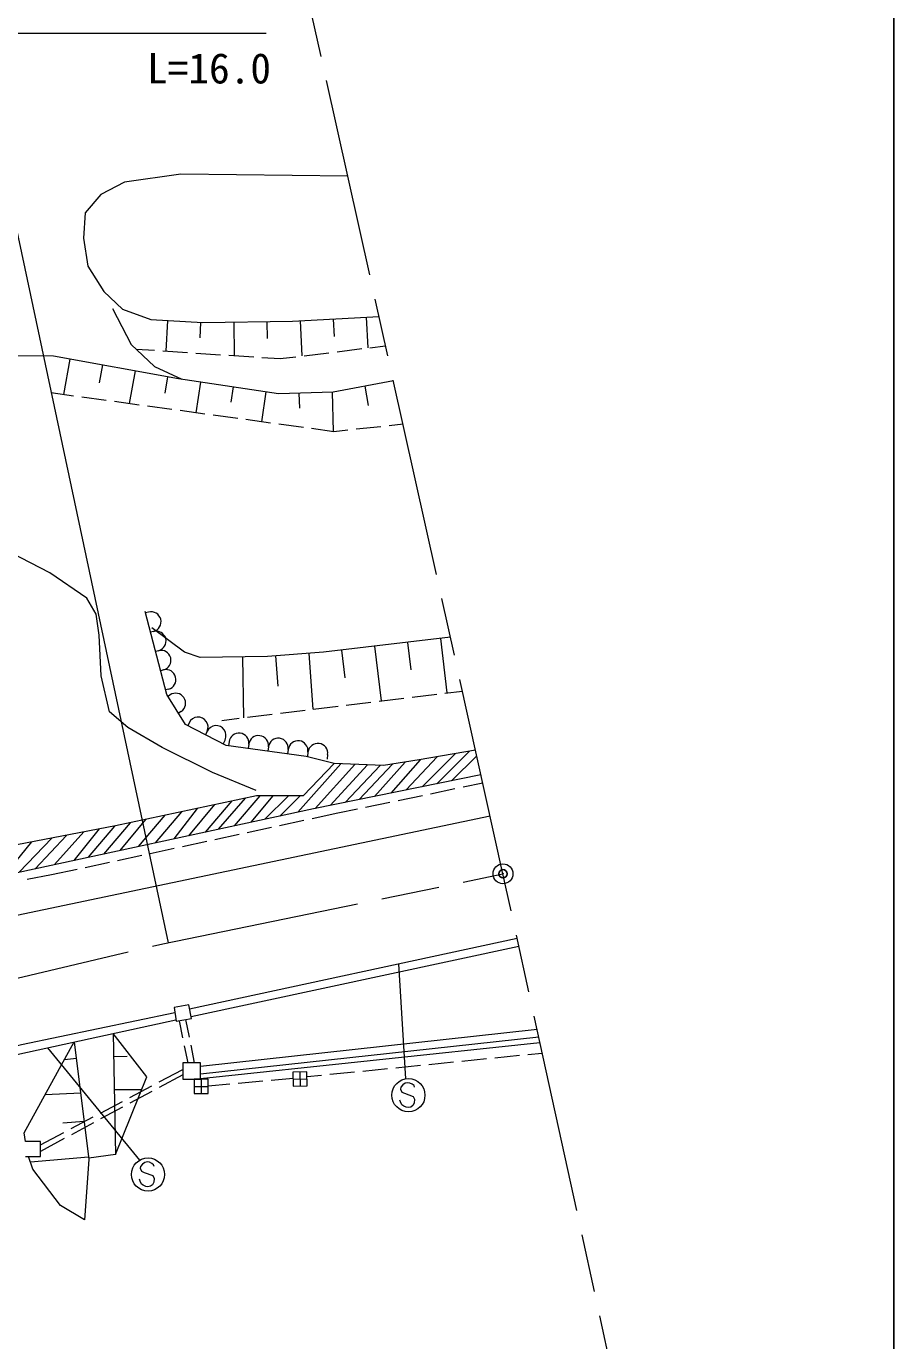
# Model space of a CAD drawing. Units: millimetres at full size, sheet at 1:1000; details may follow other scales. Extents: x 40000 to 680000, y 20000 to 380000.
# Drawn here: x 526666 to 579000, y 239048 to 318314 of the extents above; entities that cross this region are included whole.
import ezdxf
from ezdxf.enums import TextEntityAlignment as Align

# ---------------------------------------------------------------- set-up
doc = ezdxf.new("R2010")
doc.units = ezdxf.units.MM
doc.header["$LTSCALE"] = 1000
doc.header["$PDMODE"] = 32
doc.header["$PDSIZE"] = 500
doc.linetypes.add('CHAIN', pattern=[18.5, 12, -1.5, 3.5, -1.5])
for name, color, linetype, lineweight in [('M-BGD', 7, 'Continuous', 13), ('M-BMK', 2, 'CHAIN', 13), ('M-BMK-SRVR', 3, 'Continuous', 13), ('M-STR-HTXT', 7, 'Continuous', 13), ('M-STR-STRC', 7, 'Continuous', 13), ('M-TTL-BAND', 7, 'Continuous', 25)]:
    doc.layers.add(name, color=color, linetype=linetype, lineweight=lineweight)
doc.layers.add('M-OTRS', color=6, linetype='Continuous')
doc.styles.add('ＭＳ ゴシック', font='')
doc.styles.get('ＭＳ ゴシック').set_extended_font_data('MS Gothic')

msp = doc.modelspace()

# ---------------------------------------------------------------- linework, layer by layer
at = {"layer": 'M-BGD'}
for p, q in [((535186, 300573), (535076, 298731)), ((537182, 300453), (537127, 299532)), ((539182, 300472), (539211, 298457)), ((541181, 300501), (541196, 299493)), ((543181, 300549), (543299, 298433)), ((545177, 300660), (545237, 299602)), ((547174, 300772), (547278, 298918)), ((533291, 298849), (534398, 298775)), ((545414, 298691), (546903, 298873)), ((547400, 298933), (548342, 299048)), ((529291, 298249), (528902, 296099)), ((534897, 298742), (536393, 298643)), ((536892, 298610), (538389, 298511)), ((538888, 298478), (540385, 298379)), ((540884, 298346), (541991, 298273)), ((541991, 298273), (542933, 298388)), ((543429, 298449), (544918, 298630)), ((531259, 297893), (531064, 296818)), ((533227, 297537), (532869, 295557)), ((535195, 297181), (535016, 296191)), ((537169, 296859), (536892, 295006)), ((539147, 296564), (539009, 295637)), ((547082, 296607), (547302, 295441)), ((529512, 296016), (528167, 296200)), ((531494, 295745), (530008, 295948)), ((533476, 295474), (531989, 295677)), ((541125, 296268), (540856, 294464)), ((543116, 296190), (543141, 295278)), ((545115, 296245), (545180, 293872)), ((535457, 295203), (533971, 295406)), ((537439, 294932), (535952, 295135)), ((539420, 294660), (537934, 294864)), ((541402, 294389), (539916, 294593)), ((543383, 294118), (541897, 294322)), ((548056, 294168), (546564, 294009)), ((549396, 294311), (548553, 294221)), ((545224, 293867), (543879, 294051)), ((546067, 293956), (545224, 293867)), ((534045, 282984), (533867, 282937)), ((534346, 281822), (534170, 281776)), ((551651, 281398), (552041, 278111)), ((534647, 280660), (534474, 280615)), ((545693, 280691), (545892, 279014)), ((547679, 280927), (548071, 277626)), ((549665, 281162), (549861, 279512)), ((539711, 280279), (539767, 276612)), ((541709, 280340), (541849, 278511)), ((543703, 280493), (543961, 277124)), ((534948, 279499), (534777, 279454)), ((535249, 278337), (535081, 278293)), ((551925, 278097), (552975, 278226)), ((535344, 277992), (535219, 277907)), ((545970, 277370), (547459, 277552)), ((547955, 277612), (549444, 277794)), ((549940, 277855), (551429, 278037)), ((536015, 276997), (535846, 276883)), ((540014, 276642), (541503, 276824)), ((541999, 276885), (543488, 277066)), ((543984, 277127), (545473, 277309)), ((536491, 276316), (536403, 276132)), ((538468, 276453), (539518, 276581)), ((537575, 275800), (537472, 275584)), ((538658, 275285), (538540, 275037)), ((538900, 275175), (538866, 274920)), ((540090, 275018), (540055, 274759)), ((541279, 274862), (541245, 274599)), ((542469, 274705), (542434, 274438)), ((543659, 274548), (543623, 274278)), ((544848, 274391), (544812, 274118)), ((550552, 272454), (552538, 274440)), ((551439, 272633), (553392, 274587)), ((552326, 272813), (553842, 274329)), ((543050, 270921), (545636, 273837)), ((544086, 271143), (546482, 273804)), ((545004, 271329), (547250, 273773)), ((545898, 271511), (548007, 273743)), ((546753, 271684), (548761, 273820)), ((547681, 271872), (549521, 273937)), ((548680, 272074), (550452, 274082)), ((549593, 272259), (551452, 274254)), ((553015, 272442), (554207, 272688)), ((539220, 270096), (540782, 271913)), ((540240, 270316), (541565, 271909)), ((541068, 270494), (542478, 271905)), ((541969, 270688), (543182, 271901)), ((549098, 271632), (550567, 271936)), ((551056, 272037), (552525, 272341)), ((535584, 269313), (536994, 271152)), ((536473, 269504), (538045, 271377)), ((537476, 269720), (539093, 271602)), ((538267, 269891), (539886, 271772)), ((545458, 270879), (546650, 271126)), ((547139, 271227), (548608, 271531)), ((532329, 268611), (533881, 270485)), ((533434, 268850), (535050, 270735)), ((534458, 269070), (536043, 270948)), ((541952, 270123), (543418, 270439)), ((543907, 270545), (545458, 270879)), ((527206, 267508), (529092, 269524)), ((528372, 267759), (530147, 269727)), ((529562, 268016), (531090, 269908)), ((530419, 268200), (532014, 270085)), ((531342, 268399), (532953, 270286)), ((538041, 269281), (539508, 269597)), ((539996, 269702), (541463, 270018)), ((525382, 267115), (527006, 269124)), ((526246, 267301), (528217, 269356)), ((534131, 268438), (535597, 268754)), ((536086, 268859), (537553, 269175)), ((532176, 268017), (533642, 268333)), ((526715, 266876), (528181, 267156)), ((528181, 267156), (529732, 267490)), ((530221, 267595), (531687, 267911)), ((536523, 259063), (556280, 263314)), ((536606, 258593), (556383, 262846)), ((536480, 259305), (535592, 259134)), ((536626, 258480), (536480, 259305)), ((535592, 259134), (535708, 258314)), ((535708, 258314), (536626, 258480)), ((536508, 257360), (536298, 258420)), ((535881, 258345), (536096, 257322)), ((537174, 255603), (557480, 257839)), ((536198, 256833), (536413, 255810)), ((536815, 255810), (536605, 256870)), ((537174, 255135), (557583, 257370)), ((537174, 254864), (557656, 257037)), ((529688, 256076), (528966, 255986)), ((531912, 256194), (532753, 256200)), ((552939, 255910), (554431, 256059)), ((554929, 256109), (556421, 256259)), ((556919, 256308), (557797, 256396)), ((534686, 254651), (536108, 255403)), ((536108, 255810), (536108, 254813)), ((537174, 255810), (536108, 255810)), ((537174, 254813), (537174, 255810)), ((543599, 255261), (542755, 255249)), ((542755, 255249), (542767, 254406)), ((543177, 255255), (543189, 254412)), ((543611, 254418), (543599, 255261)), ((544978, 255113), (546471, 255263)), ((546968, 255312), (548461, 255462)), ((548959, 255512), (550451, 255661)), ((550949, 255711), (552441, 255860)), ((536108, 255084), (534676, 254314)), ((536108, 254813), (537174, 254813)), ((536800, 254813), (536800, 253963)), ((537639, 254813), (536800, 254813)), ((537220, 254813), (537220, 253963)), ((537639, 253963), (537639, 254813)), ((537639, 254419), (538955, 254536)), ((539453, 254581), (540947, 254714)), ((541445, 254759), (542760, 254876)), ((542761, 254827), (543605, 254840)), ((543603, 254975), (544481, 255063)), ((529948, 253984), (527800, 253881)), ((531966, 254195), (533609, 254207)), ((534235, 254077), (532914, 253367)), ((532918, 253715), (534244, 254417)), ((536800, 254388), (537639, 254388)), ((536800, 253963), (537639, 253963)), ((542767, 254406), (543611, 254418)), ((531150, 252780), (532476, 253482)), ((532474, 253130), (531153, 252420)), ((530163, 252258), (528878, 252177)), ((529382, 251845), (530708, 252546)), ((530712, 252183), (529391, 251473)), ((527519, 250859), (528940, 251611)), ((527519, 251058), (526610, 251058)), ((528951, 251236), (527519, 250466)), ((527519, 250153), (527519, 251058)), ((526610, 250153), (527519, 250153)), ((530429, 250122), (526913, 249819)), ((532040, 250276), (530436, 250061))]:
    msp.add_line(p, q, dxfattribs=at)
for points in [[(546065, 309281), (535995, 309403), (532598, 308904), (531165, 308172), (530215, 307066), (530121, 305539), (530371, 303857), (531337, 302315), (532474, 301255), (534187, 300632), (537319, 300445), (542725, 300523), (547949, 300815)], [(531871, 301296), (532992, 299131), (534410, 297791), (536041, 297027)], [(548812, 296934), (545177, 296246), (541875, 296156), (535847, 297056), (528307, 298427), (525887, 298448), (524007, 297783), (522896, 296579), (522346, 295561), (522221, 294657), (522595, 293608), (523581, 292414), (524994, 291407)], [(540528, 272223), (537900, 273304), (534857, 274820), (532791, 276035), (531690, 276980), (531191, 279140), (531056, 281591), (530890, 282869), (530329, 283835), (528086, 285351), (522187, 288394)], [(545239, 273853), (543560, 274286), (538734, 274937), (536263, 276204), (535155, 278011), (533846, 283017)], [(552253, 281469), (544604, 280562), (541219, 280302), (537158, 280240), (536202, 280572), (534250, 282047)], [(402334, 274277), (422297, 268540), (457487, 258326), (470877, 254491), (477443, 253115), (482987, 252116), (488324, 251409), (493114, 251248), (498147, 251386), (503685, 251877), (509168, 252735), (514991, 253784), (526287, 256353), (535695, 258404)], [(402470, 274642), (422446, 268942), (457622, 258691), (470989, 254952), (477579, 253480), (483117, 252546), (488421, 251915), (493235, 251681), (498283, 251751), (503821, 252242), (509289, 253177), (514920, 254135), (526371, 256915), (535635, 258831)], [(553770, 274652), (550370, 274068), (548209, 273735), (545239, 273853), (543370, 271900), (540552, 271914), (532056, 270093), (521276, 268023)], [(554099, 273173), (543994, 271125), (524614, 266950), (517666, 265688), (509970, 264784), (506216, 264488), (495722, 264249)], [(554654, 270678), (524441, 264356), (516964, 263094), (512734, 262464), (507593, 261879), (498947, 261669), (493105, 261739), (485791, 262650)], [(526610, 251058), (526533, 251593), (529565, 257068)], [(529565, 257068), (530446, 249984), (530173, 246337), (528725, 247194), (527063, 249401), (526793, 250153)]]:
    msp.add_lwpolyline(points, dxfattribs=at)
msp.add_lwpolyline([(531902, 257577), (532040, 250276), (533930, 254965)], close=True, dxfattribs=at)
for centre, start, end in [((534196, 282403), 284.51916, 104.51916), ((534497, 281241), 284.51916, 104.51916), ((534797, 280079), 284.51916, 104.51916), ((535098, 278918), 284.51916, 104.51916), ((535680, 277494), 303.99646, 123.99646), ((537033, 276058), 334.54855, 154.54855), ((538116, 275543), 334.54855, 154.54855), ((539495, 275097), 352.49527, 172.49527), ((540684, 274940), 352.49527, 172.49527), ((541874, 274783), 352.49527, 172.49527), ((543064, 274627), 352.49527, 172.49527), ((544254, 274470), 352.49527, 172.49527)]:
    msp.add_arc(centre, 600, start, end, dxfattribs=at)
at = {"layer": 'M-BMK'}
for p, q in [((555427, 267205), (538306, 344153)), ((563839, 228837), (555427, 267205))]:
    msp.add_line(p, q, dxfattribs=at)
msp.add_lwpolyline([(360882, 294363), (457820, 266033), (461149, 264987), (472879, 261645), (478721, 260267), (484353, 259309), (489471, 258701), (493957, 258327), (503211, 258140), (513540, 258748), (521134, 259753), (534898, 262977), (555427, 267205)], dxfattribs=at)
at = {"layer": 'M-BMK-SRVR'}
msp.add_circle((555427, 267205), 600, dxfattribs=at)
at = {"layer": 'M-OTRS'}
msp.add_point((555427, 267205), dxfattribs=at)
at = {"layer": 'M-STR-HTXT'}
msp.add_line((535248, 263049), (525519, 308822), dxfattribs=at)
msp.add_lwpolyline([(514636, 259501), (519893, 317890), (541143, 317890)], dxfattribs=at)
at = {"layer": 'M-STR-STRC'}
for p, q in [((549565, 254840), (549135, 261776)), ((533509, 249939), (527966, 256720)), ((549391, 254477), (549263, 254338)), ((549522, 254570), (549391, 254477)), ((549688, 254603), (549522, 254570)), ((549804, 254587), (549688, 254603)), ((549948, 254515), (549804, 254587)), ((550058, 254440), (549948, 254515)), ((549263, 254338), (549247, 254225)), ((549247, 254225), (549332, 254042)), ((549332, 254042), (549483, 253969)), ((549483, 253969), (550016, 253781)), ((550016, 253781), (550096, 253608)), ((550093, 254329), (550058, 254440)), ((549249, 253450), (549210, 253560)), ((549333, 253272), (549249, 253450)), ((549436, 253199), (549333, 253272)), ((549583, 253124), (549436, 253199)), ((549703, 253107), (549583, 253124)), ((549870, 253136), (549703, 253107)), ((549995, 253232), (549870, 253136)), ((550066, 253381), (549995, 253232)), ((550096, 253608), (550066, 253381)), ((533683, 249700), (533555, 249562)), ((533814, 249793), (533683, 249700)), ((533980, 249827), (533814, 249793)), ((534096, 249810), (533980, 249827)), ((534240, 249738), (534096, 249810)), ((534350, 249663), (534240, 249738)), ((533555, 249562), (533539, 249448)), ((533539, 249448), (533624, 249266)), ((533624, 249266), (533775, 249192)), ((533775, 249192), (534308, 249004)), ((534308, 249004), (534388, 248831)), ((534385, 249552), (534350, 249663)), ((533541, 248673), (533502, 248783)), ((533625, 248496), (533541, 248673)), ((533728, 248422), (533625, 248496)), ((533875, 248347), (533728, 248422)), ((533995, 248330), (533875, 248347)), ((534162, 248359), (533995, 248330)), ((534287, 248455), (534162, 248359)), ((534358, 248604), (534287, 248455)), ((534388, 248831), (534358, 248604))]:
    msp.add_line(p, q, dxfattribs=at)
for centre in [(549720, 253852), (534012, 249075)]:
    msp.add_circle(centre, 1000, dxfattribs=at)
at = {"layer": 'M-TTL-BAND'}
msp.add_line((579000, 20000), (579000, 370000), dxfattribs=at)

# ---------------------------------------------------------------- texts
at = {"layer": 'M-STR-HTXT', "style": 'ＭＳ ゴシック'}
msp.add_text('L=16.0', height=1833, dxfattribs=at).set_placement((537691, 315781), align=Align.MIDDLE_CENTER)

doc.saveas('drawing.dxf')
